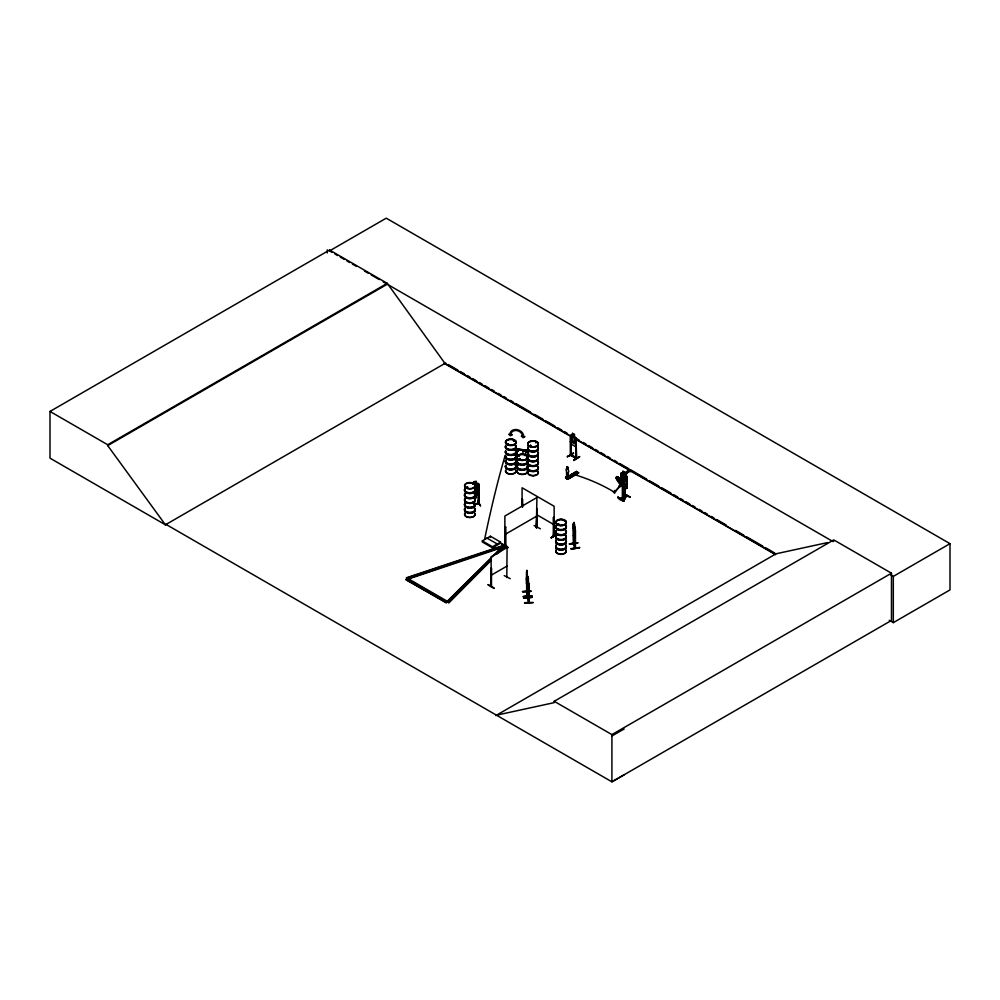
<?xml version="1.0" encoding="UTF-8"?>
<svg xmlns="http://www.w3.org/2000/svg" width="1000" height="1000" viewBox="0 0 1000 1000"><rect width="100%" height="100%" fill="white"/><g stroke="black" fill="none" stroke-linecap="round" stroke-linejoin="round"><path stroke-width="1.5" d="M528.075 450.625L516.075 448.8L528.15 450.45M516.975 455L516.075 455.125L519.163 455.275M519.163 455.9L516.075 455.688L519.087 456.075M516.962 449.487L516.175 448.713M626.875 486.488C627.112 494.05 614.288 478.35 616.225 477.375M622.475 479.438L622.612 475.8L625.737 476.912L623.2 479.762L622.475 479.438L625.013 476.587L625.737 476.912M623.2 479.762L623.337 476.125M620.65 485.175L626.688 488.25L621.75 480.213L626.087 487.9M626.688 488.25L626.975 476.575L626.225 476.388L626.825 488.1L626.862 476.613L621.512 472.863L620.925 480.462M527.025 591.438L527.55 596.562L527.537 576.65L526.625 571.587L527 573.038M527.375 595.462L527.487 596.538M528.475 601.65L529.012 602L527.812 597.938M529.012 602.675L528.013 590.2M568.05 477.925L568.325 472.137A1.887 1.087 60 0 0 568.05 469.55L568.038 467.4M568.138 477.875L568.325 472.137M516.075 448.925L516.087 455.625M516.075 455.1L519.087 455.45M516.975 449.375L516.975 448.837M527.388 585.837L527.288 587.625L527.475 585.837M527.45 584.5L527.537 582.725C527.2 589.275 526.213 571.763 526.625 580.75M528.45 590.7L527.725 584.175L528.55 590.688M526.663 581.25L526.675 576.087L527.137 581.125L527.3 580.112M575.013 532.85L573.462 526.4L573.462 535.6M573.362 528.175L573.562 526.5M574.9 536.425C576.7 544.5 569.95 513.312 574.975 527.275M566.825 466.875L566.712 468.775A1.887 1.087 60 0 0 566.438 471.037L566.725 477.262L568.775 478.375L568.775 477.575L567.525 478.762M567.062 476.938L566.975 478.45L566.775 476.425L566.812 477.362L567.425 476.987M527.325 583.212L527.188 584.237L526.763 580.125M528.237 587.312L528.35 578.188L528.1 586.013M516.525 456.125L516.8 451.65M573.625 535.062L573.787 535.75L574.113 534.513C574.562 544.913 574.963 528.013 574.1 533.475L573.6 529.9L574.425 540.462L573.962 525.525L573.913 544.1M488.088 584.55L494.113 587.975M493.975 588.425L488.113 584.888M527.025 592.112L526.938 570.4L527.35 575.312M527.863 596.475L526.95 591.688L527.55 595.887M528.962 602.663L528.938 584.188M516.087 449.462L528.075 451.25M466.25 487.6L467.2 486.925M466.688 487.688L467.587 487.088M466.312 487.512L467.463 487.887L467.713 487.175M473.088 484.162L472.85 484.312M473.4 483.975L473.038 483.837M507.85 443.663L507.4 444.513M507.4 444.1L508.387 444.588L507.975 443.7M508.537 444.188L507.475 443.95M513.5 440.887L514.312 440.625L513.575 440.95M513.962 440.625L514.362 440.688M514.025 440.387L513.612 440.85M519.237 459.462L520.225 458.925L518.75 458.762M524.913 455.575L525.5 455.462M530.95 445.662C529.25 444.837 530.425 447.163 530.625 445.387M535.688 442.5L536.2 442.05M535.688 442.362L536.337 442.1M557.4 524.325L558.088 523.812M557.675 524.562C560.575 525.013 556.6 522.812 557.638 524.65M558.212 523.763L559.012 524.2M564.263 521.013L564.35 521.038M501.562 544.35C506.688 543.663 512.725 552.487 501.85 544.087M617.913 497.163C631.95 503.45 617.913 500.825 617.95 497.1M623.625 501.138L617.913 497.413L623.962 500.962M526.763 575.875L526.712 574.788M567.1 476.763L566.95 476.887M566.362 478.1L566.362 476.75L567.388 476.838L566.775 476.987M478.825 503.125L478.075 503.913L478.075 485.238L478.8 485.1L478.837 503.825L478.175 503.938L478 503.05L478.888 502.912M626.888 482.7L626.213 484.675L622.737 482.65M576.4 444.95L575.725 446.825L576.337 438.837L574.425 436.9L574.5 434.588L572.525 433.45L574.5 434.588M478 492.337L479.012 490.025M474.312 493.062L478.088 492.45L478.975 489.975M629.362 471.163A6.775 3.887 -65.5 0 1 629.913 471.15L631.587 470.55L630.625 471.488A6.775 3.887 -65.5 0 0 624.85 476.625L622.612 475.8M516.663 449.613L516.737 454.85M517.137 451.213L516.225 451.075M516.375 451.512L517.288 451.65L516.138 452.238M518.075 449.938L518.013 451.125L518.075 449.938L516.05 449.625M516.413 463.387L517.1 463.837L517.2 451.075M516.1 466.05L517.587 463.688M573.475 535.55L573.787 543.725L573.837 543.05M574.987 527.212L575.188 548.462L573.362 543.725L573.45 523.862M575.013 547.3L574.95 548.038M566.737 466.925L567.463 466.675M567.513 456.775L573.225 453.237M573.513 453.338L567.562 456.512M623.5 476.087L623.938 475.15A7.912 4.537 -65.5 0 1 630.25 470.087L630.862 470.225M624.225 476.413L624.663 475.475A7.912 4.537 -65.5 0 1 630.975 470.412L631.587 470.55M620.575 498.938L626.575 495.462M570.462 455.225L576.462 458.688L575.775 437.6M571.025 454.9L570.438 454.575L571.038 455.613L571.275 441.575M575.862 457.738L576.388 458.7M620.288 483.738L619.338 485.863L620.35 486.525L621.763 484.938L621.75 483.312M626.312 487.837L627.112 487.987L626.475 487.625M505.175 545.212L505.075 545.275M505.087 527.4L505.025 545.938L505.7 545.575L505.625 527.087L504.875 527.275L505.625 527.087M537.1 526.775L536.712 527.038M537.188 527.425L536.325 527.638L536.925 508.775L537.1 527.45M475.037 491.925L477.35 489.312L475.6 492.337L477.275 494.637L475.075 492.938M574.425 540.462L574.5 538.05L575.013 538.95M491.35 586.362L491.05 556.8L507.075 547.537L506.8 577.45M622.875 497.837L622.75 485.625L622.875 497.837L623.413 485.863L622.288 485.962L623.35 485.9M625.125 487.062L624.038 487.088L624.625 498.975L625.212 487.038L625.163 498.7M622.325 497.425L622.388 485.975M518.663 458.875L519.65 458.5M536.138 442.6L535.812 442.238M572.5 474.288L573.212 474.95L573.212 474.113M478.825 503.8L479.012 483.913L476.312 483.525L476.312 481.25L473.65 481.725L473.675 484.05L478.038 483.225M618.45 481.538L616.125 477.413L619.875 483.475L624.612 486.025L619.875 483.475M617.812 477.975C613.812 475.775 627.2 482.337 624.562 486.087M617.837 478.125C614.388 474.15 622.038 479.625 616.975 476.587M618.713 477.625L622.05 480.812L624.438 484.875M622.288 480.525L621.562 480.425M616.4 477.163L621.038 485.438L621.375 483.387M625.862 487.337L625.262 487L626.013 487.062M476.375 497.875L476.25 495.487L479.038 494.312L476.375 495.6M620.513 484.35L619.338 485.863M619.738 486.037L615.388 491.287L620.025 486.325M620.688 484.387L621.625 484.925L620.35 486.525M491.35 586.675L491.525 568M624.075 498.7L624.688 486.788M490.962 558.663L446.225 602.913L406.175 579.788L446.225 602.337L504.038 545.013L505.625 545.612M494.237 555.4L504.038 545.013M443.387 599.925L448.825 602.712L491.312 559.65M496.75 554.212L505.475 544.75M448.825 602.712L491.312 560.237M498.938 552.612L505.475 546.075L504.038 545.6M536.325 527.638L536.925 497.537L504.875 516.038L504.812 545.812L505.375 545.462M508.338 444.15L507.975 443.612M514.062 440.588L513.575 440.562M530.575 445.65L529.712 445.863L530.35 445.575M536.337 442.238L535.913 442.663M519.95 458.938L519.2 458.762M614.275 492.163C611.487 490.75 616.4 494.95 614.275 492.163A253.938 132.762 -13.2 0 0 572.888 474.113L572.5 474.775M476.25 495.487L477.587 494.5L477.587 490.25L476.25 488.663M575.462 529.875L575.475 548.425L573.612 543.713M620.95 473.387L621.575 472.825M570.487 435.438L570.55 455.312L570.487 435.438L572.587 435.838M482.312 540.9L490.4 536.225L500.588 542.1L500.588 543.162L492.488 547.837L482.312 541.962L482.312 540.9L492.488 546.775L492.488 547.837M492.488 546.775L500.588 542.1M565.925 478.225L565.675 477.05L566.775 476.425M566.05 478.175L576.9 471.825L566.163 478.35L565.662 477.863L567.837 479.288L578.688 473.025L576.512 471.438C573.088 472.475 580.775 474.475 575.413 472.075M565.688 477.962L576.9 471.825M567.413 479.062L578.525 472.6L567.137 478.9L567.8 479.288M567.513 479.113L568.775 477.575M504.188 575.6L510.238 578.688M507.038 576.9L506.775 577.463M622.863 471.337L621.962 478.2L622.975 480.588L624.825 481.625L625.812 480.35L624.913 472.413L622.863 471.337L622.938 473.587M624.925 474.7L624.913 472.413M626.213 475.425L626.925 476.613M521.888 506.55L522.087 499L522.638 506.75M522.425 506.863L522.638 499.312M536.987 526.575L536.525 527.75L537.125 508.9M534.062 525.575L540.413 528.8M522.087 506.438L522.087 487.762L554.138 506.262L554.212 536.013L553.3 535.812L553.587 517.2L553.938 536.175L553.325 535.1L553.987 535.487M556.188 535.188L551.112 537.85L557.087 533.975M551.138 537.487L555.925 534.725M556.125 534.913L551.2 537.85M166.15 524.462L165.5 524.85L50 458.162L50 411.438L329.55 250.037L387.262 283.35L444.975 363.4L570.4 435.812M329.55 250.037L329.55 250.9L386.238 218.175L950 543.663L950 589.913L893.312 622.638L889.262 620.288M50 411.438L107.713 444.75L387.262 283.35M624.15 774.85L611.912 781.825L166.075 524.425L165.413 524.8L107.713 445.613L387.262 284.212M165.413 524.8L445.625 363.025M570.725 436.637L571.125 455.613M574.5 436.863L575.35 438.263L575.35 442.512L574.362 443.762L572.525 442.7L571.538 440.312L572.525 433.45M570.487 441.538L571.213 444.075M576.062 445.887L575.862 458.413L576.062 439.725L576.613 458.512M576.613 440.037L575.862 439.837M570.55 441.5L571.163 444.113M567.225 456.7L573.562 453.05M573.6 460.012L579.612 456.538L573.888 460.513M573.625 460.337L579.625 456.863M568.05 467.875L568.138 469.5M565.675 477.05L566.925 476.512M571.5 474.338C576.862 476.737 569.163 474.725 572.6 473.7L574.6 474.85M573.575 473.137C578.938 475.538 571.25 473.525 574.675 472.5L576.688 473.65M565.513 477.962L576.512 471.438M567.125 478.888L578.138 472.525M567.562 479.15L578.55 472.85M406.175 579.212L505.45 545.837L504.625 545L406.512 577.712L407.337 579.113L428.7 591.45M406.175 579.788L505.45 546.413L505.412 526.962M504.875 534.538L536.925 516.038M621.1 473.212L621.125 480.337M626.975 476.575L626.225 476.388M621.65 483.675L626.425 486.45L626.438 476.262M624.087 486.3L621.438 485.05L621.638 473.525M624.3 493.825L630.312 497.3L623.962 493.638M620.288 498.837L626.638 495.175L620.625 498.65M621.3 499.025L627.35 495.613M621.625 499.588L627.638 496.125M491.05 575.3L507.075 566.05M625.125 498.625L624.138 498.663M630.275 497.262L624.05 493.925M495.85 715.575L776.062 553.787L827.688 542.562M496.5 715.188L554.212 702.638L554.212 701.3L833.763 539.9L891.475 573.212L891.475 620.425L611.912 781.825L611.912 734.613L891.475 573.212M833.763 541.237L833.112 541.625L383.237 281.887M890.638 574.837L893.312 576.388L950 543.663M611.912 735.962L624.15 728.988M529.725 445.938L530.575 445.412M519.862 459.012L519.05 459.012M558.212 523.913L558.513 523.962M558.763 524.562L558.025 524.675M527.712 597.875L528.65 602.75L528.638 582.837L527.837 578M528.112 598.4L528.1 590.638M526.65 454.862L526.838 455.637M527.788 451.725L525.625 452.537L525.625 454.663L527.788 456.138M406.512 578.288L503.162 546.075M622.875 497.212L623.35 497.463M625.625 486.788L626.562 488.5L621.75 480.213M491.287 586.663L491.312 567.875M519.837 459.312L519.163 459.062M474.425 486.712L478.212 486.1L479.038 488.212M474.212 496.987L475.812 496.712L475.812 497.463L474.212 497.75M477.688 501.325L480.625 505.938L477.738 500.938M474.2 503.938L478.075 503.425L474.275 504.1M474.2 504.412L478.888 503.587M474.275 504.575L478.888 503.762M570.662 455.1L576.613 458.537M576 457.512L576.675 457.9L571.337 455.012M574.825 530.1L573.55 526.388M574.825 539.263L573.562 535.538M573.675 524.738L574.025 522.35L574.5 533.062L573.675 528.987M574.612 526.2L574.5 523.95M575.1 528.587L575.112 548.438M569.388 544.038L577.712 543.013M574.987 547.45L573.8 543.675M571.188 548.612C596.737 545.125 553.975 551.675 579.487 547.55M571.2 548.938L579.5 547.875M530.425 446.312L529.675 446.087M527.15 572L527.487 585.9M526.912 573.225L527.188 582.413L526.912 580.925M528.1 579.85L528.013 585.575M530.975 591.025L522.475 591.688L530.975 591.413M530.975 591.275L522.525 591.562M523.475 596.438C549.688 595.175 505.712 597.9 531.925 595.962M523.475 596.825L531.975 596.538L523.488 596.763M523.587 597.875L532.075 597.212L523.638 598.138M523.625 598.025L532.075 597.463M524.587 602.663L533.025 602.413M533.075 602.737L524.625 603.275M527.1 575.112L526.9 573.513L527.137 576M527.1 577.388L527.325 578.962M526.613 581.1L526.613 583.862L526.625 571.888L526.675 592.163M626.775 486.45L626.3 486.188M570.725 454.462L575.85 457.688M617.9 478.062L617.2 478.013L618.812 480.887L622.375 483.713L619.763 479.1M516.163 449.288L528.15 451.087M516.05 450.688L518.075 450.988M516.287 451.712L517.288 451.85M516.225 451.85L517.137 451.987M516.138 452.05L517.05 452.175L516.875 463.913M528.525 450.65L522.962 450.5L522.938 454.562M480.2 505.625L477.688 500.938M528.888 602.263L528.85 583.737M527.8 578.95L528.038 576.587L528.337 578.212M406.512 577.712L448.825 602.137M553.713 535.7L553.587 517.2M516.325 463.775L516.175 454.75M573.362 474.15L572.6 474.725M630.438 471.262L631.163 471.587M615.588 491.775L614.587 490.4L615.175 491.475M619 478.137L617.513 476.962M622.925 471.45L624.788 472.5M620.737 484.525L621.75 484.9M621.737 483.725L626.425 486.45M537.188 526.688L536.325 526.962M501.812 544.15L507.938 547.6M329.55 250.9L332.238 252.45M334.925 254L337.612 255.55M340.288 257.1L344.312 259.425M347 260.975L349.688 262.525M352.375 264.075L356.4 266.4M364.45 271.05L368.475 273.375M371.163 274.925L379.212 279.562M571.15 435.075L575.675 437.7M448.325 364.575L457.762 370.025M460.462 371.587L464.513 373.925M467.2 375.475L469.9 377.038M472.6 378.587L476.65 380.925M479.35 382.488L482.038 384.05M484.738 385.6L488.787 387.938M491.488 389.5L494.175 391.05M498.225 393.387L500.925 394.95M503.625 396.5L506.312 398.062M510.363 400.4L513.062 401.95M515.763 403.512L530.6 412.075M534.637 414.412L542.737 419.087M545.425 420.637L554.875 426.087M557.562 427.65L561.613 429.988M564.312 431.538L567.013 433.1M576.45 438.55L579.15 440.112M583.188 442.438L585.887 444M588.587 445.562L592.638 447.9M595.337 449.45L598.025 451.012M600.725 452.562L604.775 454.9M607.475 456.463L610.163 458.013M614.212 460.35L616.912 461.912M619.612 463.462L629.05 468.913M631.75 470.475L646.587 479.038M649.275 480.6L658.725 486.05M661.413 487.6L670.863 493.062M673.55 494.613L677.6 496.95M680.3 498.512L683 500.062M685.7 501.625L689.737 503.963M692.438 505.513L695.138 507.075M699.175 509.412L701.875 510.962M704.575 512.525L707.275 514.075M711.325 516.413L714.013 517.975M716.712 519.525L726.15 524.987M735.6 530.438L743.688 535.1M746.388 536.663L762.575 546M765.263 547.562L774.712 553.013M575.788 438.925L775.4 554.175M444.087 363.275L568.575 435.15M575.337 439.05L775.6 554.675M571.1 444.15L575.788 446.788M567.075 478.4L566.462 476.7M536.775 514.738L554.138 524.763M486.838 538L497.025 543.875M431.375 592.987L440.712 598.387M554.212 701.3L611.912 734.613M528.775 453.062L526.562 451.7L526.65 452.463M520.163 458.762L520.275 459M620.675 484.012L619.913 483.988L621.038 485.438M621.312 485.125L619.875 482.625M505.45 546.413L504.625 545M576.675 471.875L577.038 472.1M567.712 467.025L568.025 467.663M527.712 598.325L527.75 577.55M618.9 477.562L619.738 479.15M478.212 486.1L478.95 488.237M478.8 485.1L478.075 485.238M476.337 483.575L477.587 484.188L477.587 488.438L476.25 490.5L476.25 494.738M473.65 481.725L473.762 484.113M574.05 537.987L574.4 538.925M574.05 538.737L574.513 540.462M574.05 523.125L574.4 524.075M574.05 523.888L574.4 524.825M526.838 570.4L527 572.15M528 577.362L528.188 579.087M527.95 579.75L528.237 581.25M526.85 577.812L527.137 579.312M527.95 584L528.237 585.5M528.088 587.575L527.8 583.2M526.65 591.462L526.538 591.8M526.7 574.688L527.487 579.788L526.912 576.675M526.712 583.825L527.388 587.612L526.613 583.825M526.688 581.475L526.925 580.525C527.175 592.288 527.3 572.513 526.912 579.487L526.775 576.675M621.425 473.65L621.462 480.775M893.312 576.388L893.312 622.638M624.75 487.375L624.75 498.938M573.888 539.487L573.913 544.163M568.625 477.488L568.625 478.125M565.825 477.15L565.825 477.788M527.788 452.875L527.788 454.988M517.288 451.65L517.238 454.837M490.4 536.225L490.4 537.288M476.25 484.425L476.25 488.675M327.287 249.862L327.287 252.925M107.713 444.75L107.713 445.613M484.575 539.45A464.875 61.612 -84.6 0 1 505.213 455.288M527.45 466.087A5.375 3.1 0 0 1 521.562 469.963A5.375 3.1 0 0 1 517.612 465.337M527.375 466.4A5.288 3.05 0 0 1 521.575 470.213A5.288 3.05 0 0 1 517.688 465.662M527.388 470.487A5.312 3.062 0 0 1 521.575 474.325A5.312 3.062 0 0 1 517.663 469.75M527.362 470.675A5.275 3.05 0 0 1 521.575 474.487A5.275 3.05 0 0 1 517.688 469.938M527.45 460.988A5.375 3.1 0 0 1 521.562 464.862A5.375 3.1 0 0 1 517.612 460.238M527.388 465.538A5.3 3.062 0 0 1 521.575 469.363A5.3 3.062 0 0 1 517.675 464.8M527.375 461.287A5.288 3.05 0 0 1 521.575 465.112A5.288 3.05 0 0 1 517.688 460.55M527.45 465.825A5.375 3.1 0 0 1 521.562 469.7A5.375 3.1 0 0 1 517.612 465.075M527.45 460.725A5.375 3.1 0 0 1 521.562 464.6A5.375 3.1 0 0 1 517.612 459.975M527.375 460.438A5.288 3.05 0 0 1 521.575 464.25A5.288 3.05 0 0 1 517.688 459.7M537.675 452.188A5.375 3.1 0 0 1 533.025 456.838A5.375 3.1 0 0 1 528.375 452.188M537.6 452.512A5.288 3.05 0 0 1 533.025 457.088A5.288 3.05 0 0 1 528.438 452.512M537.6 456.488A5.275 3.05 0 0 1 533.025 461.062A5.275 3.05 0 0 1 528.45 456.488M537.625 456.775A5.312 3.062 0 0 1 533.025 461.375A5.312 3.062 0 0 1 528.425 456.775M537.675 447.088A5.375 3.1 0 0 1 533.025 451.737A5.375 3.1 0 0 1 528.375 447.088M537.612 451.65A5.3 3.062 0 0 1 533.025 456.238A5.3 3.062 0 0 1 528.438 451.65M537.6 447.4A5.288 3.05 0 0 1 533.025 451.987A5.288 3.05 0 0 1 528.438 447.4M537.675 451.925A5.375 3.1 0 0 1 533.025 456.575A5.375 3.1 0 0 1 528.375 451.925M537.675 446.825A5.375 3.1 0 0 1 533.025 451.475A5.375 3.1 0 0 1 528.375 446.825M537.612 446.55A5.3 3.062 0 0 1 533.025 451.138A5.3 3.062 0 0 1 528.438 446.55M537.675 466.737A5.375 3.1 0 0 1 533.025 471.388A5.375 3.1 0 0 1 528.375 466.737M537.612 467.05A5.3 3.062 0 0 1 533.025 471.65A5.3 3.062 0 0 1 528.438 467.05M537.6 457.262A5.275 3.05 0 0 1 533.025 461.838A5.275 3.05 0 0 1 528.45 457.262M537.625 456.987A5.312 3.062 0 0 1 533.025 461.587A5.312 3.062 0 0 1 528.425 456.987M537.675 461.637A5.375 3.1 0 0 1 533.025 466.287A5.375 3.1 0 0 1 528.375 461.637M537.612 466.2A5.3 3.062 0 0 1 533.025 470.788A5.3 3.062 0 0 1 528.438 466.2M537.612 461.95A5.3 3.062 0 0 1 533.025 466.538A5.3 3.062 0 0 1 528.438 461.95M537.675 466.475A5.375 3.1 0 0 1 533.025 471.125A5.375 3.1 0 0 1 528.375 466.475M537.675 461.375A5.375 3.1 0 0 1 533.025 466.025A5.375 3.1 0 0 1 528.375 461.375M537.612 461.1A5.3 3.062 0 0 1 533.025 465.688A5.3 3.062 0 0 1 528.438 461.1M515.375 445.725A5.3 3.062 0 0 1 511.475 450.288A5.3 3.062 0 0 1 505.675 446.463M515.375 444.875A5.3 3.062 0 0 1 511.475 449.438A5.3 3.062 0 0 1 505.675 445.613M515.375 450.825A5.3 3.062 0 0 1 511.475 455.4A5.3 3.062 0 0 1 505.675 451.562M515.438 450.513A5.375 3.1 0 0 1 511.488 455.138A5.375 3.1 0 0 1 505.6 451.262M515.438 450.25A5.375 3.1 0 0 1 511.488 454.875A5.375 3.1 0 0 1 505.6 451M515.438 445.412A5.375 3.1 0 0 1 511.488 450.037A5.375 3.1 0 0 1 505.6 446.15M515.438 445.15A5.375 3.1 0 0 1 511.488 449.775A5.375 3.1 0 0 1 505.6 445.887M515.375 449.975A5.3 3.062 0 0 1 511.475 454.538A5.3 3.062 0 0 1 505.675 450.712M515.388 454.925A5.312 3.062 0 0 1 511.488 459.5A5.312 3.062 0 0 1 505.662 455.662M515.375 455.138A5.288 3.05 0 0 1 511.475 459.688A5.288 3.05 0 0 1 505.675 455.875M515.35 454.825A5.263 3.038 0 0 1 512.15 459.288A5.263 3.038 0 0 1 505.525 456.35M515.35 469.375A5.263 3.038 0 0 1 511.475 473.913A5.263 3.038 0 0 1 505.7 470.112M515.375 459.425A5.288 3.05 0 0 1 511.475 463.975A5.288 3.05 0 0 1 505.675 460.163M515.375 465.375A5.3 3.062 0 0 1 511.475 469.95A5.3 3.062 0 0 1 505.675 466.112M515.438 465.062A5.375 3.1 0 0 1 511.488 469.688A5.375 3.1 0 0 1 505.6 465.812M515.438 464.8A5.375 3.1 0 0 1 511.488 469.425A5.375 3.1 0 0 1 505.6 465.55M515.375 464.525A5.3 3.062 0 0 1 511.475 469.087A5.3 3.062 0 0 1 505.675 465.262M515.438 459.963A5.375 3.1 0 0 1 511.488 464.588A5.375 3.1 0 0 1 505.6 460.7M515.438 459.7A5.375 3.1 0 0 1 511.488 464.325A5.375 3.1 0 0 1 505.6 460.438M515.375 460.275A5.288 3.05 0 0 1 511.475 464.837A5.288 3.05 0 0 1 505.675 461.012M515.363 469.663A5.275 3.05 0 0 1 511.475 474.212A5.275 3.05 0 0 1 505.688 470.4M515.363 455.588A5.275 3.05 0 0 1 512.15 460.062A5.275 3.05 0 0 1 505.513 457.113M565.675 530.662A5.375 3.1 0 0 1 561.025 535.312A5.375 3.1 0 0 1 556.375 530.662M565.612 530.975A5.288 3.05 0 0 1 561.025 535.562A5.288 3.05 0 0 1 556.45 530.975M565.6 534.963A5.275 3.05 0 0 1 561.025 539.525A5.275 3.05 0 0 1 556.45 534.963M565.625 535.3A5.312 3.062 0 0 1 561.025 539.888A5.312 3.062 0 0 1 556.425 535.3M565.675 525.55A5.375 3.1 0 0 1 561.025 530.2A5.375 3.1 0 0 1 556.375 525.55M565.612 530.125A5.288 3.05 0 0 1 561.025 534.7A5.288 3.05 0 0 1 556.45 530.125M565.612 525.875A5.288 3.05 0 0 1 561.025 530.45A5.288 3.05 0 0 1 556.45 525.875M565.675 530.4A5.375 3.1 0 0 1 561.025 535.05A5.375 3.1 0 0 1 556.375 530.4M565.675 525.288A5.375 3.1 0 0 1 561.025 529.938A5.375 3.1 0 0 1 556.375 525.288M565.612 525.013A5.288 3.05 0 0 1 561.025 529.6A5.288 3.05 0 0 1 556.45 525.013M565.675 545.212A5.375 3.1 0 0 1 561.025 549.862A5.375 3.1 0 0 1 556.375 545.212M565.612 545.525A5.288 3.05 0 0 1 561.025 550.112A5.288 3.05 0 0 1 556.45 545.525M565.6 549.513A5.275 3.05 0 0 1 561.025 554.075A5.275 3.05 0 0 1 556.45 549.513M565.6 535.712A5.275 3.05 0 0 1 561.025 540.288A5.275 3.05 0 0 1 556.45 535.712M565.625 549.8A5.312 3.062 0 0 1 561.025 554.4A5.312 3.062 0 0 1 556.425 549.8M565.625 535.45A5.312 3.062 0 0 1 561.025 540.05A5.312 3.062 0 0 1 556.425 535.45M565.675 540.1A5.375 3.1 0 0 1 561.025 544.75A5.375 3.1 0 0 1 556.375 540.1M565.612 544.675A5.288 3.05 0 0 1 561.025 549.25A5.288 3.05 0 0 1 556.45 544.675M565.612 540.425A5.288 3.05 0 0 1 561.025 545A5.288 3.05 0 0 1 556.45 540.425M565.675 544.95A5.375 3.1 0 0 1 561.025 549.6A5.375 3.1 0 0 1 556.375 544.95M565.675 539.837A5.375 3.1 0 0 1 561.025 544.487A5.375 3.1 0 0 1 556.375 539.837M565.612 539.562A5.288 3.05 0 0 1 561.025 544.15A5.288 3.05 0 0 1 556.45 539.562M474.513 493.812A5.375 3.1 0 0 1 469.862 498.462A5.375 3.1 0 0 1 465.2 493.812M474.438 494.137A5.288 3.05 0 0 1 469.862 498.713A5.288 3.05 0 0 1 465.275 494.137M474.45 498.237A5.312 3.062 0 0 1 469.862 502.837A5.312 3.062 0 0 1 465.262 498.237M474.425 498.45A5.275 3.05 0 0 1 469.862 503.025A5.275 3.05 0 0 1 465.288 498.45M474.513 488.713A5.375 3.1 0 0 1 469.862 493.363A5.375 3.1 0 0 1 465.2 488.713M474.45 493.275A5.3 3.062 0 0 1 469.862 497.863A5.3 3.062 0 0 1 465.262 493.275M474.45 489.025A5.3 3.062 0 0 1 469.862 493.612A5.3 3.062 0 0 1 465.262 489.025M474.513 493.55A5.375 3.1 0 0 1 469.862 498.2A5.375 3.1 0 0 1 465.2 493.55M474.513 488.45A5.375 3.1 0 0 1 469.862 493.1A5.375 3.1 0 0 1 465.2 488.45M474.438 488.175A5.288 3.05 0 0 1 469.862 492.75A5.288 3.05 0 0 1 465.275 488.175M474.513 508.363A5.375 3.1 0 0 1 469.862 513.013A5.375 3.1 0 0 1 465.2 508.363M474.438 508.688A5.288 3.05 0 0 1 469.862 513.263A5.288 3.05 0 0 1 465.275 508.688M474.45 512.788A5.312 3.062 0 0 1 469.862 517.388A5.312 3.062 0 0 1 465.262 512.788M474.425 498.888A5.275 3.05 0 0 1 469.862 503.462A5.275 3.05 0 0 1 465.288 498.888M474.45 512.962A5.3 3.062 0 0 1 469.862 517.55A5.3 3.062 0 0 1 465.262 512.962M474.45 498.612A5.312 3.062 0 0 1 469.862 503.212A5.312 3.062 0 0 1 465.262 498.612M474.513 503.263A5.375 3.1 0 0 1 469.862 507.912A5.375 3.1 0 0 1 465.2 503.263M474.438 507.825A5.288 3.05 0 0 1 469.862 512.413A5.288 3.05 0 0 1 465.275 507.825M474.45 503.575A5.3 3.062 0 0 1 469.862 508.162A5.3 3.062 0 0 1 465.262 503.575M474.513 508.1A5.375 3.1 0 0 1 469.862 512.75A5.375 3.1 0 0 1 465.2 508.1M474.513 503A5.375 3.1 0 0 1 469.862 507.65A5.375 3.1 0 0 1 465.2 503M474.438 502.725A5.288 3.05 0 0 1 469.862 507.3A5.288 3.05 0 0 1 465.275 502.725M624.125 476.3A6.775 3.887 -65.5 0 1 628.212 471.488M620.763 480.175L620.45 481.175L622.8 483.738L620.237 481.287C620.513 483.062 618.362 481.525 619.612 480.7L617.388 478.3L619.812 480.575L620.075 479.762L620.763 480.175M620.95 484.438L625.625 487.1L620.95 484.438M512.112 434.712L510.438 435.812L508.787 434.212L509.925 434.387A7.138 5.65 24.1 0 1 516.838 429.588A7.138 5.65 24.1 0 1 523.75 436.45L524.9 436.625L523.125 437.713L521.35 436.087L522.5 436.262A5.962 4.713 24.1 0 0 516.725 430.538A5.962 4.713 24.1 0 0 510.962 434.538L512.112 434.712M475.812 481.85L474.212 482.137L474.212 482.887L475.812 482.612L475.812 481.85M577.725 542.75L569.325 543.862L577.712 542.75M620.05 479.613L618.188 478.575L619.812 481.45L621.675 482.488L620.05 479.613M624.45 472.688L623.263 472.025L624.462 473.45L624.45 472.688M624.8 475.538L622.938 474.5L622.962 478.762L624.825 479.8L624.8 475.538M574.038 434.85L572.85 434.162L574.038 435.613L574.038 434.85M574.362 437.7L572.525 436.637L572.525 440.887L574.362 441.95L574.362 437.7M574.5 533.05L573.95 531.575L574.5 537.288L574.5 533.05M519.612 459.775A5.312 3.062 0 0 0 527.575 457.125A5.312 3.062 0 0 0 519.612 454.462A5.312 3.062 0 0 0 519.612 459.775M519.625 460.025A5.275 3.05 0 0 0 527.537 457.388A5.275 3.05 0 0 0 519.625 454.738A5.275 3.05 0 0 0 519.625 460.012A5.275 3.05 0 0 0 527.537 457.375A5.275 3.05 0 0 0 519.625 454.75A5.275 3.05 0 0 0 519.625 460.025M530.375 446.438A5.3 3.062 0 0 0 538.325 443.787A5.3 3.062 0 0 0 530.375 441.138A5.3 3.062 0 0 0 530.375 446.438M530.388 446.875A5.275 3.05 0 0 0 538.3 444.237A5.275 3.05 0 0 0 530.388 441.6A5.275 3.05 0 0 0 530.388 446.875M530.363 446.625A5.312 3.062 0 0 0 538.337 443.975A5.312 3.062 0 0 0 530.363 441.325A5.312 3.062 0 0 0 530.363 446.625M533.025 475.613A5.275 3.05 0 0 0 537.6 471.037A5.312 3.062 0 0 1 533.025 475.75A5.312 3.062 0 0 1 528.425 471.15A5.275 3.05 0 0 0 533.025 475.613M508.137 444.762A5.3 3.062 0 0 0 516.087 442.113A5.3 3.062 0 0 0 508.137 439.462A5.3 3.062 0 0 0 508.137 444.762M508.15 445.188A5.263 3.038 0 0 0 516.062 442.55A5.263 3.038 0 0 0 508.15 439.925A5.263 3.038 0 0 0 508.15 445.188M508.137 444.787A5.3 3.062 0 0 0 516.087 442.137A5.3 3.062 0 0 0 508.137 439.487A5.3 3.062 0 0 0 508.137 444.787M558.375 524.938A5.312 3.062 0 0 0 566.337 522.275A5.312 3.062 0 0 0 558.375 519.625A5.312 3.062 0 0 0 558.375 524.938M558.387 525.325A5.275 3.05 0 0 0 566.3 522.688A5.275 3.05 0 0 0 558.387 520.05A5.275 3.05 0 0 0 558.387 525.325M558.375 525.087A5.312 3.062 0 0 0 566.337 522.438A5.312 3.062 0 0 0 558.375 519.788A5.312 3.062 0 0 0 558.375 525.087M467.2 488.237A5.312 3.062 0 0 0 475.163 485.588A5.312 3.062 0 0 0 467.2 482.925A5.312 3.062 0 0 0 467.2 488.237M467.212 488.5A5.275 3.05 0 0 0 475.138 485.863A5.275 3.05 0 0 0 467.212 483.225A5.275 3.05 0 0 0 467.212 488.5"/></g></svg>
